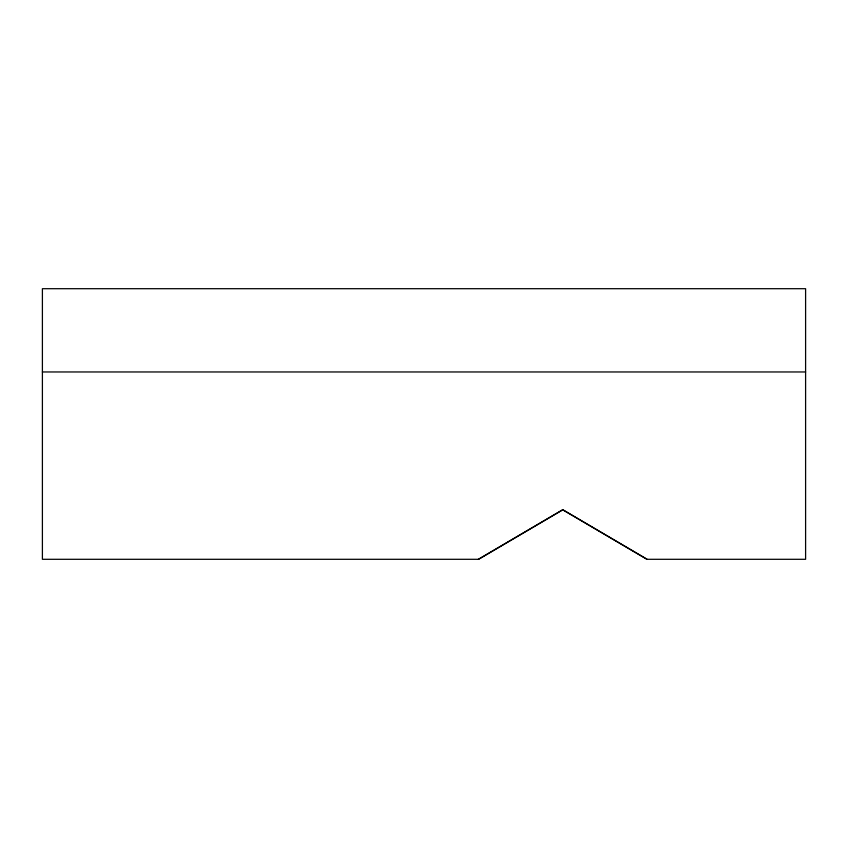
<?xml version="1.0" encoding="UTF-8"?>
<svg xmlns="http://www.w3.org/2000/svg" width="848" height="848" viewBox="0 0 848 848"><rect width="100%" height="100%" fill="white"/><g stroke="black" fill="none" stroke-linecap="round" stroke-linejoin="round"><path stroke-width="1.27" d="M478.41 559.298L562.765 509.765L647.119 559.298M42.4 371.965L805.6 371.965M562.765 509.765L478.569 559.298L42.4 559.298L42.4 288.702L805.6 288.702L805.6 559.298L646.96 559.298L562.765 509.765"/></g></svg>
